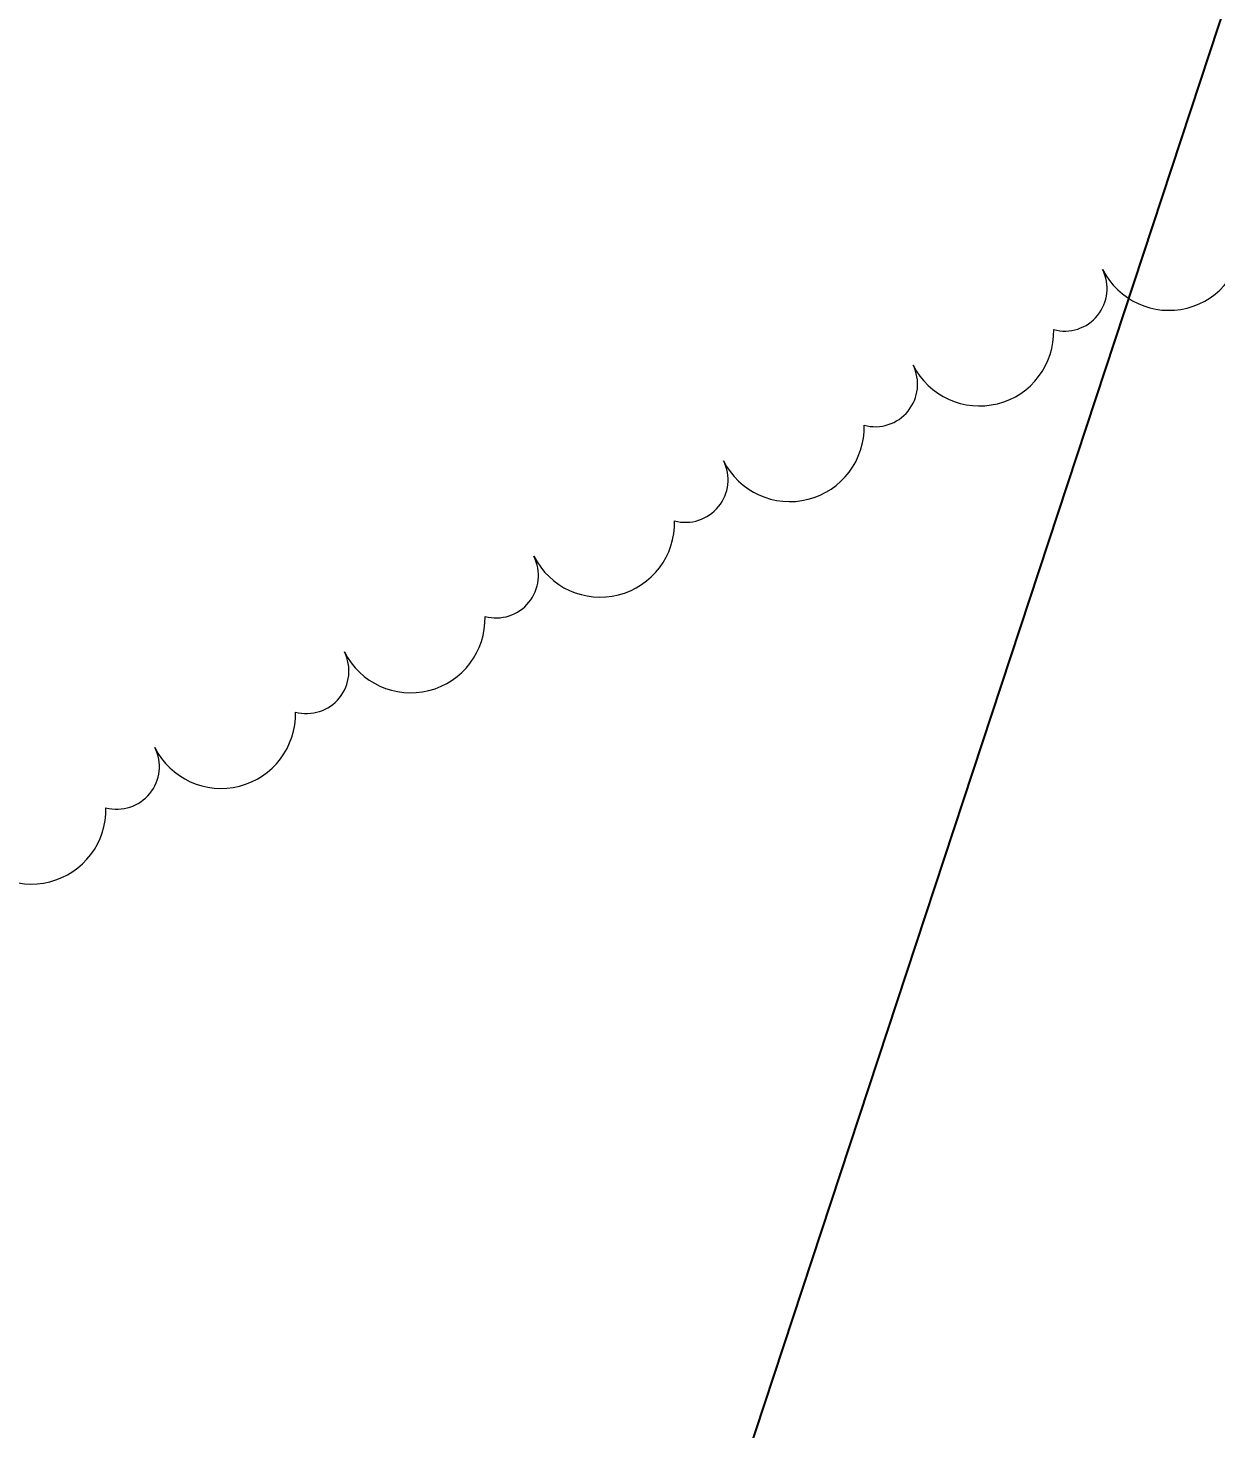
# Model space of a CAD drawing. Header units: metres. Extents: x 2682525 to 2683550, y 1250555 to 1251328.
# Drawn here: x 2683065.557 to 2683068.276, y 1250861.93 to 1250865.136 of the extents above; entities that cross this region are included whole.
import ezdxf

# ---------------------------------------------------------------- set-up
doc = ezdxf.new("R2010")
doc.units = ezdxf.units.M
doc.header["$PDMODE"] = 2
doc.header["$PDSIZE"] = -2
doc.linetypes.add('IMPORT-_22_ISO-10 Strichpunktlinie _2_', pattern=[46.98999999999999, 30.47999999999999, -7.619999999999998, 1.270000000000001, -7.619999999999998])
for name, color, linetype, lineweight, true_color in [('2458 A U1_dwg-1', 9, 'Continuous', 18, 0x808080), ('_22_000 Linien-Oeffnungsflügel 0_10', 9, 'Continuous', 18, 0x808080), ('_22_000 Linien-Strichpunktlinie kurz 0_10', 9, 'IMPORT-_22_ISO-10 Strichpunktlinie _2_', 18, 0x808080), ('_22_200 Materialien-Beton', 9, 'Continuous', 18, 0x808080), ('_22_300 Bauteile 3D-Tuer', 9, 'Continuous', 18, 0x808080), ('_22_300 Bauteile 3D-Wand Aussen', 9, 'Continuous', 18, 0x808080), ('_22_800 Beschriftung-1_50-Vermassung', 9, 'Continuous', 18, 0x808080), ('_22_Keine', 9, 'Continuous', 18, 0x808080), ('_25_300 Bauteile 3D-Raum-NGF Nettogeschossfläche', 9, 'Continuous', 18, 0x808080), ('_25_800 Beschriftung-1_100-Koten', 9, 'Continuous', 18, 0x808080), ('_25_Keine', 9, 'Continuous', 18, 0x808080), ('Bemassung', 9, 'Continuous', 18, 0x808080), ('G-____-REVC-OTLN-1', 1, 'Continuous', 18, 0xff0000)]:
    doc.layers.add(name, color=color, linetype=linetype, lineweight=lineweight, true_color=true_color)
doc.layers.add('A-____-____-DIMS', color=7, linetype='Continuous', lineweight=9)
doc.layers.add('Bemassung-1', color=7, linetype='Continuous', lineweight=18)
doc.styles.add('Arial_31', font='arial.ttf', dxfattribs={"width": 0.9, "height": 200})
doc.styles.add('ISOCP_2', font='isocp___.ttf', dxfattribs={"height": 125.8608217592593})
doc.styles.add('ISOCP_7', font='isocp___.ttf', dxfattribs={"height": 151.0329861111111})
doc.dimstyles.new('2_0_mm_-_Arial', dxfattribs={"dimscale": 304.8, "dimtxt": 204.051879991394, "dimasz": 0.2460629921259842, "dimexe": 0.3280839895013123, "dimexo": 0.3280840109072179, "dimgap": 0.08202099737532807, "dimtad": 1, "dimdec": 1, "dimlfac": 0.001, "dimrnd": 0.09999999999999999, "dimzin": 0, "dimdsep": 46, "dimtxsty": 'Arial_31', "dimblk1": 'OBLIQUE', "dimblk2": 'OBLIQUE', "dimsah": 1, "dimcen": 0.09, "dimdle": 0.3280839895013123, "dimazin": 0, "dimtfac": 1, "dimtdec": 4, "dimtix": 1, "dimtmove": 0, "dimatfit": 3, "dimfxl": 1, "dimtvp": 1, "dimtfill": 1, "dimtolj": 1, "dimtzin": 0, "dimarcsym": 2})
doc.dimstyles.new('2_0_mm_-_Arial_1', dxfattribs={"dimscale": 304.8, "dimtxt": 204.051879991394, "dimasz": 0.2460629921259842, "dimexe": 0.3280839895013123, "dimexo": 0.3280840109072179, "dimgap": 0.08202099737532807, "dimtad": 1, "dimdec": 1, "dimlfac": 0.001, "dimrnd": 0.09999999999999999, "dimzin": 0, "dimdsep": 46, "dimtxsty": 'Arial_31', "dimblk1": 'OBLIQUE', "dimblk2": 'OBLIQUE', "dimsah": 1, "dimcen": 0.09, "dimdle": 0.3280839895013123, "dimazin": 0, "dimtfac": 1, "dimtdec": 4, "dimtix": 1, "dimtmove": 2, "dimatfit": 3, "dimfxl": 1, "dimtvp": 1, "dimtfill": 1, "dimtolj": 1, "dimtzin": 0, "dimarcsym": 2})
pattern_1 = [(18.233, (0, 0), (18.77292067800844, -56.98752011815572), []), (288.233, (0, 0), (63.31313485127099, 20.85671487326738), [])]

# ---------------------------------------------------------------- blocks, each defined once
blk = doc.blocks.new('2458 A U1_dwg_VW_SLASH-9045624-U01 Bodenplatte')
at = {"layer": 'Bemassung'}
for p, q in [((-103430.556862124, -24658.61881357859), (-103430.556862124, -24446.3776026411)), ((-103374.4302613673, -24614.74541433528), (-103486.6834628806, -24502.49221282192))]:
    blk.add_line(p, q, dxfattribs=at)
blk = doc.blocks.new('2458 A U1_dwg_VW_SLASH-9045626-U01 Bodenplatte')
at = {"layer": 'Bemassung'}
for p, q in [((-103430.556862124, -25008.61881357858), (-103430.556862124, -24796.3776026411)), ((-103374.4302613673, -24964.74541433528), (-103486.6834628806, -24852.49221282192))]:
    blk.add_line(p, q, dxfattribs=at)
blk = doc.blocks.new('2458 A U1_dwg_VW_SLASH-9045627-U01 Bodenplatte')
at = {"layer": 'Bemassung'}
for p, q in [((-103430.556862124, -24458.61881357862), (-103430.556862124, -24670.86002451611)), ((-103486.6834628806, -24502.49221282192), (-103374.4302613673, -24614.74541433528))]:
    blk.add_line(p, q, dxfattribs=at)
blk = doc.blocks.new('2458 A U1_dwg_VW_SLASH-9045822-U01 Bodenplatte')
at = {"layer": 'Bemassung'}
for p, q in [((-102487.8485916119, -24234.25867975254), (-102600.1017931253, -24346.5118812659)), ((-102443.9751923686, -24290.38528050922), (-102656.2164033061, -24290.38528050922))]:
    blk.add_line(p, q, dxfattribs=at)
blk = doc.blocks.new('2458 A U1_dwg_VW_SLASH-9045824-U01 Bodenplatte')
at = {"layer": 'Bemassung'}
for p, q in [((-101367.8485916119, -24234.25867975254), (-101480.1017931252, -24346.5118812659)), ((-101323.9751923686, -24290.38528050922), (-101536.216403306, -24290.38528050922))]:
    blk.add_line(p, q, dxfattribs=at)
blk = doc.blocks.new('2458 A U1_dwg_VW_SLASH-9045825-U01 Bodenplatte')
at = {"layer": 'Bemassung'}
for p, q in [((-102600.1017931253, -24346.5118812659), (-102487.8485916119, -24234.25867975254)), ((-102643.9751923686, -24290.38528050922), (-102431.7339814311, -24290.38528050922))]:
    blk.add_line(p, q, dxfattribs=at)
blk = doc.blocks.new('2458 A U1_dwg_VW_SLASH-9045826-U01 Bodenplatte')
at = {"layer": 'Bemassung'}
for p, q in [((-101380.1017931252, -24346.51188126592), (-101267.8485916119, -24234.25867975256)), ((-101423.9751923685, -24290.38528050924), (-101211.733981431, -24290.38528050924))]:
    blk.add_line(p, q, dxfattribs=at)
blk = doc.blocks.new('2458 A U1_dwg_VW_SLASH-9045827-U01 Bodenplatte')
at = {"layer": 'Bemassung'}
for p, q in [((-101367.8485916119, -24234.25867975256), (-101480.1017931252, -24346.51188126592)), ((-101323.9751923686, -24290.38528050924), (-101536.216403306, -24290.38528050924))]:
    blk.add_line(p, q, dxfattribs=at)
blk = doc.blocks.new('2458 A U1_dwg_VW_SLASH-9045966-U01 Bodenplatte')
at = {"layer": 'Bemassung'}
for p, q in [((-103430.556862124, -24658.61881357859), (-103430.556862124, -24446.3776026411)), ((-103374.4302613673, -24614.74541433528), (-103486.6834628806, -24502.49221282192))]:
    blk.add_line(p, q, dxfattribs=at)
blk = doc.blocks.new('2458 A U1_dwg_VW_SLASH-9045968-U01 Bodenplatte')
at = {"layer": 'Bemassung'}
for p, q in [((-103430.556862124, -25008.61881357858), (-103430.556862124, -24796.3776026411)), ((-103374.4302613673, -24964.74541433528), (-103486.6834628806, -24852.49221282192))]:
    blk.add_line(p, q, dxfattribs=at)
blk = doc.blocks.new('2458 A U1_dwg_VW_SLASH-9045969-U01 Bodenplatte')
at = {"layer": 'Bemassung'}
for p, q in [((-103430.556862124, -24458.61881357862), (-103430.556862124, -24670.86002451611)), ((-103486.6834628806, -24502.49221282192), (-103374.4302613673, -24614.74541433528))]:
    blk.add_line(p, q, dxfattribs=at)
blk = doc.blocks.new('2458 A U1_dwg_VW_SLASH-9046164-U01 Bodenplatte')
at = {"layer": 'Bemassung'}
for p, q in [((-102487.8485916119, -24234.25867975254), (-102600.1017931253, -24346.5118812659)), ((-102443.9751923686, -24290.38528050922), (-102656.2164033061, -24290.38528050922))]:
    blk.add_line(p, q, dxfattribs=at)
blk = doc.blocks.new('2458 A U1_dwg_VW_SLASH-9046166-U01 Bodenplatte')
at = {"layer": 'Bemassung'}
for p, q in [((-101367.8485916119, -24234.25867975254), (-101480.1017931252, -24346.5118812659)), ((-101323.9751923686, -24290.38528050922), (-101536.216403306, -24290.38528050922))]:
    blk.add_line(p, q, dxfattribs=at)
blk = doc.blocks.new('2458 A U1_dwg_VW_SLASH-9046167-U01 Bodenplatte')
at = {"layer": 'Bemassung'}
for p, q in [((-102600.1017931253, -24346.5118812659), (-102487.8485916119, -24234.25867975254)), ((-102643.9751923686, -24290.38528050922), (-102431.7339814311, -24290.38528050922))]:
    blk.add_line(p, q, dxfattribs=at)
blk = doc.blocks.new('2458 A U1_dwg_VW_SLASH-9046168-U01 Bodenplatte')
at = {"layer": 'Bemassung'}
for p, q in [((-101380.1017931252, -24346.51188126592), (-101267.8485916119, -24234.25867975256)), ((-101423.9751923685, -24290.38528050924), (-101211.733981431, -24290.38528050924))]:
    blk.add_line(p, q, dxfattribs=at)
blk = doc.blocks.new('2458 A U1_dwg_VW_SLASH-9046169-U01 Bodenplatte')
at = {"layer": 'Bemassung'}
for p, q in [((-101367.8485916119, -24234.25867975256), (-101480.1017931252, -24346.51188126592)), ((-101323.9751923686, -24290.38528050924), (-101536.216403306, -24290.38528050924))]:
    blk.add_line(p, q, dxfattribs=at)
blk = doc.blocks.new('2458 A U1_dwg-9041719-U01 Bodenplatte')
at = {"layer": '_22_200 Materialien-Beton'}
h = blk.add_hatch(dxfattribs=at)
h.set_pattern_fill('FP_1', color=256, style=0, pattern_type=2)
h.set_pattern_definition(pattern_1)
h.paths.add_polyline_path([(-101073.9751923687, -24908.61881357861), (-101073.9751923686, -21249.96330732636), (-101323.9751923687, -21249.96330732636), (-101323.9751923687, -24558.61881357861)])
h.paths.add_polyline_path([(-101073.9751923686, -21124.96330732637), (-101073.9751923686, -19697.6751992085), (-101323.9751923687, -19947.67519920846), (-101323.9751923687, -21124.96330732637)])
h = blk.add_hatch(dxfattribs=at)
h.set_pattern_fill('FP_1', color=256, style=0, pattern_type=2)
h.set_pattern_definition(pattern_1)
h.paths.add_polyline_path([(-101073.9751923687, -24908.61881357861), (-101073.9751923686, -21249.96330732636), (-101323.9751923687, -21249.96330732636), (-101323.9751923687, -24558.61881357861)])
h.paths.add_polyline_path([(-101323.9751923687, -21124.96330732637), (-101073.9751923686, -21124.96330732637), (-101073.9751923686, -19697.6751992085), (-101323.9751923687, -19947.67519920846), (-101323.9751923687, -21119.87168652061)])
h = blk.add_hatch(dxfattribs=at)
h.set_pattern_fill('FP_1', color=256, style=0, pattern_type=2)
h.set_pattern_definition(pattern_1)
h.paths.add_polyline_path([(-107164.255066525, -24908.61881357861), (-102543.9751923686, -24908.6188135786), (-102543.9751923686, -24558.61881357861), (-107354.2550665327, -24558.61881357861), (-107604.2550665327, -24908.61881357861), (-107354.2550665327, -24908.61881357861)])
h = blk.add_hatch(dxfattribs=at)
h.set_pattern_fill('FP_1', color=256, style=0, pattern_type=2)
h.set_pattern_definition(pattern_1)
h.paths.add_polyline_path([(-107164.255066525, -24908.61881357861), (-102543.9751923686, -24908.6188135786), (-102543.9751923686, -24558.61881357861), (-107354.2550665327, -24558.61881357861), (-107604.2550665327, -24908.61881357861), (-107354.2550665327, -24908.61881357861)])
h = blk.add_hatch(dxfattribs=at)
h.set_pattern_fill('FP_1', color=256, style=0, pattern_type=2)
h.set_pattern_definition(pattern_1)
h.paths.add_polyline_path([(-101323.9751923687, -24908.61881357861), (-101073.9751923687, -24908.61881357861), (-101323.9751923687, -24558.61881357861), (-101423.9751923687, -24558.61881357861), (-101423.9751923687, -24908.61881357861)])
h = blk.add_hatch(dxfattribs=at)
h.set_pattern_fill('FP_1', color=256, style=0, pattern_type=2)
h.set_pattern_definition(pattern_1)
h.paths.add_polyline_path([(-101323.9751923687, -24908.61881357861), (-101073.9751923687, -24908.61881357861), (-101323.9751923687, -24558.61881357861), (-101423.9751923687, -24558.61881357861), (-101423.9751923687, -24908.61881357861)])
at = {"layer": '_22_000 Linien-Oeffnungsflügel 0_10', "flags": 128}
blk.add_lwpolyline([(-101446.9751923685, -23434.61881357858), (-101446.9751923685, -24508.61881357858)], close=True, dxfattribs=at)
at = {"layer": '_22_000 Linien-Oeffnungsflügel 0_10'}
blk.add_arc((-101446.9751923685, -24508.61881357858), 1074, 90, 180, dxfattribs=at)
blk.add_arc((-101446.9751923685, -24508.61881357858), 1074, 90, 180, dxfattribs=at)
at = {"layer": '_22_000 Linien-Strichpunktlinie kurz 0_10', "flags": 128}
for points in [[(-101149.0361330748, -24733.61881256091), (-105429.2550664988, -24733.61881256091), (-105429.2550664988, -21249.96330732637)], [(-101329.0361330748, -34413.48923456088), (-101149.0361330748, -34413.48923456088), (-101149.0361330748, -24733.61881256091), (-105429.2550664989, -24733.61881256091), (-105429.2550664989, -21249.96330732637)], [(-101149.0361330748, -24733.61881256091), (-105429.2550664988, -24733.61881256091), (-105429.2550664988, -21249.96330732637)], [(-101329.0361330748, -34413.48923456088), (-101149.0361330748, -34413.48923456088), (-101149.0361330748, -24733.61881256091), (-105429.2550664989, -24733.61881256091), (-105429.2550664989, -21249.96330732637)], [(-104229.0730545035, -21408.61881256097), (-105204.2550664989, -21408.61881256097), (-105204.2550664989, -24208.61884571297), (-100924.0361330748, -24208.61884571297), (-100924.0361330748, -37188.61881257763), (-109124.0361330749, -37188.61881257763), (-109124.0361330749, -34258.61881234243), (-118874.2550664968, -34258.61881234243), (-118874.2550664968, -27098.61881237621), (-117674.2550664968, -27098.61881237621), (-117674.2550664968, -21873.83377174422)], [(-104229.0730545035, -21408.61881256097), (-105204.2550664989, -21408.61881256097), (-105204.2550664989, -24208.61884571297), (-100924.0361330748, -24208.61884571297), (-100924.0361330748, -37188.61881257763), (-109124.0361330749, -37188.61881257763), (-109124.0361330749, -34258.61881234243), (-118874.2550664968, -34258.61881234243), (-118874.2550664968, -27098.61881237621), (-117674.2550664968, -27098.61881237621), (-117674.2550664968, -21873.83377174422)]]:
    blk.add_lwpolyline(points, dxfattribs=at)
at = {"layer": '_22_200 Materialien-Beton', "flags": 128}
for points in [[(-101323.9751923687, -21249.96330732636), (-101323.9751923687, -24558.61881357861), (-101423.9751923687, -24558.61881357861), (-101323.9751923687, -24558.61881357861)], [(-101073.9751923686, -21249.96330732636), (-101073.9751923686, -24908.61881357861), (-101423.9751923687, -24908.61881357861), (-101073.9751923687, -24908.61881357861)], [(-107354.2550665326, -23198.85113672082), (-107354.2550665326, -24558.61881357859), (-107164.2550665326, -24558.61881357859), (-102543.9751923685, -24558.61881357859), (-107164.2550665326, -24558.61881357859), (-107354.2550665326, -24558.61881357859)], [(-107604.2550665326, -24908.61881357859), (-102543.9751923685, -24908.61881357859), (-107604.2550665326, -24908.61881357859), (-107703.8627957809, -24908.61881357859)]]:
    blk.add_lwpolyline(points, close=True, dxfattribs=at)
at = {"layer": '_22_300 Bauteile 3D-Tuer', "flags": 128}
for points in [[(-102583.9751923685, -24558.61881357858), (-102520.9751923686, -24558.61881357858), (-102503.9751923685, -24558.61881357858), (-102503.9751923685, -24908.61881357858), (-102543.9751923686, -24908.61881357858), (-102543.9751923686, -24558.61881357858)], [(-102583.9751923685, -24558.61881357858), (-102520.9751923686, -24558.61881357858), (-102503.9751923685, -24558.61881357858), (-102503.9751923685, -24908.61881357858), (-102543.9751923686, -24908.61881357858), (-102543.9751923686, -24558.61881357858)], [(-101383.9751923686, -24558.61881357858), (-101446.9751923685, -24558.61881357858), (-101463.9751923686, -24558.61881357858), (-101463.9751923686, -24908.61881357858), (-101423.9751923686, -24908.61881357858), (-101423.9751923686, -24558.61881357858)], [(-101383.9751923686, -24558.61881357858), (-101446.9751923685, -24558.61881357858), (-101463.9751923686, -24558.61881357858), (-101463.9751923686, -24908.61881357858), (-101423.9751923686, -24908.61881357858), (-101423.9751923686, -24558.61881357858)]]:
    blk.add_lwpolyline(points, close=True, dxfattribs=at)
at = {"layer": '_22_300 Bauteile 3D-Wand Aussen', "flags": 128}
for points in [[(-101073.9751923686, -21249.96330732636), (-101073.9751923686, -24908.61881357861), (-101423.9751923687, -24908.61881357861), (-101073.9751923687, -24908.61881357861)], [(-101323.9751923687, -21249.96330732636), (-101323.9751923687, -24558.61881357861), (-101423.9751923687, -24558.61881357861), (-101323.9751923687, -24558.61881357861)], [(-107164.2550665326, -23198.8511367208), (-107164.2550665326, -24558.61881357858), (-102543.9751923685, -24558.61881357858), (-107164.2550665326, -24558.61881357858)], [(-102583.9751923685, -24558.61881357858), (-102543.9751923686, -24558.61881357858)], [(-102543.9751923686, -24908.61881357858), (-102543.9751923686, -24558.61881357858)], [(-101383.9751923686, -24558.61881357858), (-101423.9751923686, -24558.61881357858)], [(-101423.9751923686, -24908.61881357858), (-101423.9751923686, -24558.61881357858)], [(-107604.2550665326, -24908.61881357859), (-102543.9751923685, -24908.61881357859)]]:
    blk.add_lwpolyline(points, close=True, dxfattribs=at)
at = {"layer": '_22_Keine', "flags": 128}
blk.add_lwpolyline([(-104203.4555944784, -21847.67519910295), (-101323.9751923666, -21847.67519910295), (-101323.9751923666, -23847.67519910303), (-105323.9751923668, -23847.67519910303)], dxfattribs=at)
blk.add_lwpolyline([(-104203.4555944784, -21847.67519910295), (-101323.9751923666, -21847.67519910295), (-101323.9751923666, -23847.67519910303), (-105323.9751923668, -23847.67519910303)], dxfattribs=at)
at = {"layer": '_25_300 Bauteile 3D-Raum-NGF Nettogeschossfläche', "flags": 128}
blk.add_lwpolyline([(-101073.9751925389, -21249.96330732636), (-101073.9751925389, -24902.84567337117), (-107164.2550665327, -24902.84567337117), (-107164.2550665327, -25138.61881373365), (-111244.2550666476, -25138.61881373365), (-111244.2550666476, -24902.8456733712), (-117274.2550665292, -24902.8456733712), (-117274.2550665292, -27498.61881228585)], dxfattribs=at)
at = {"layer": '_25_800 Beschriftung-1_100-Koten'}
for p, q in [((-101074.0571652208, -24783.61881380105), (-101074.0571652208, -25033.61881380104)), ((-100949.0571652208, -24908.61881380105), (-101199.0571652208, -24908.61881380105))]:
    blk.add_line(p, q, dxfattribs=at)
at = {"layer": '_25_800 Beschriftung-1_100-Koten', "flags": 128}
blk.add_lwpolyline([(-100999.0571652208, -24908.61881380105), (-101074.0571652208, -24908.61881380105), (-101074.0571652208, -24833.61881380105), (-101074.0571652208, -24908.61881380105), (-101149.0571652208, -24908.61881380105), (-101074.0571652208, -24908.61881380105), (-101074.0571652208, -24983.61881380105), (-101074.0571652208, -24908.61881380105)], close=True, dxfattribs=at)
at = {"layer": '_25_800 Beschriftung-1_100-Koten'}
for centre, radius, start, end in [((-101074.0571652208, -24908.61881380105), 74.99999999999818, 89.99999999999861, 179.9999999999986), ((-101074.0571652208, -24908.61881380104), 75, 359.9999999999941, 90), ((-101074.0571652208, -24908.61881380106), 74.99999999998545, 179.9999999999945, 269.9999999999996), ((-101074.0571652208, -24908.61881380105), 74.99999999999454, 269.9999999999955, 359.9999999999955)]:
    blk.add_arc(centre, radius, start, end, dxfattribs=at)
at = {"layer": '_25_Keine'}
for p, q in [((-100773.9956857097, -21249.96330732636), (-100773.9956857097, -25107.6751980075)), ((-101073.9751925388, -24902.84567337113), (-101073.9751925388, -35958.61881243668))]:
    blk.add_line(p, q, dxfattribs=at)
at = {"layer": '_25_Keine', "flags": 128}
for points in [[(-100773.9956857097, -25107.6751980075), (-101073.9956857097, -25107.6751980075), (-101073.9956857097, -21249.96330732636)], [(-97962.70627940969, -21262.15797940498), (-97962.70627940969, -25107.6751980075), (-100773.9956857097, -25107.6751980075), (-100773.9956857097, -21249.96330732636)], [(-117269.2550664966, -24902.84567337119), (-101324.036133105, -24902.84567337119), (-101324.036133105, -35967.62907923994), (-117269.2550664967, -35967.62907923994)]]:
    blk.add_lwpolyline(points, dxfattribs=at)
at = {"layer": 'Bemassung'}
for p, q in [((-101073.9751925431, -24905.61881329287), (-101073.9751925431, -21598.01700973101)), ((-101073.9751925431, -25405.61881329285), (-101073.9751925431, -22098.017009731)), ((-101073.9956857096, -25104.67519800747), (-101073.9956857096, -22598.01700973103))]:
    blk.add_line(p, q, dxfattribs=at)
at = {"layer": 'Bemassung', "flags": 128}
for points in [[(-103430.5568621241, -21249.96330732637), (-103430.5568621241, -24446.37760264113)], [(-100773.9956857096, -22598.01700972159), (-100773.9956857096, -25104.67519800746)], [(-102543.9751923686, -24190.38528050924), (-102543.9751923686, -24664.13867283556), (-102543.9751923686, -24190.38528050924), (-102543.9751923686, -24664.13867283556)], [(-101423.9751923686, -24190.38528050926), (-101423.9751923686, -24555.61881357858), (-101423.9751923686, -24190.38528050926), (-101423.9751923686, -24555.61881357858)], [(-101323.9751923685, -24190.38528050926), (-101323.9751923685, -24555.6188135786)], [(-107242.0138555951, -24290.38528050922), (-102656.2164033061, -24290.38528050922), (-107242.0138555951, -24290.38528050922), (-107129.7726446576, -24290.38528050922)], [(-101648.4576142436, -24290.38528050924), (-101536.216403306, -24290.38528050924), (-102431.7339814311, -24290.38528050924), (-101536.216403306, -24290.38528050924)], [(-101423.9751923686, -24290.38528050924), (-101323.9751923685, -24290.38528050924)], [(-101099.4927704936, -24290.38528050924), (-101211.733981431, -24290.38528050924)], [(-103530.5568621239, -24558.6188135786), (-102707.7229703763, -24558.6188135786), (-103530.5568621239, -24558.6188135786), (-102707.7229703763, -24558.6188135786)], [(-103430.556862124, -24670.86002451611), (-103430.556862124, -24796.3776026411)], [(-103330.556862124, -24908.6188135786), (-104336.1151294506, -24908.6188135786)]]:
    blk.add_lwpolyline(points, close=True, dxfattribs=at)
for name in ['2458 A U1_dwg_VW_SLASH-9045822-U01 Bodenplatte', '2458 A U1_dwg_VW_SLASH-9046164-U01 Bodenplatte', '2458 A U1_dwg_VW_SLASH-9045825-U01 Bodenplatte', '2458 A U1_dwg_VW_SLASH-9046167-U01 Bodenplatte', '2458 A U1_dwg_VW_SLASH-9045824-U01 Bodenplatte', '2458 A U1_dwg_VW_SLASH-9045827-U01 Bodenplatte', '2458 A U1_dwg_VW_SLASH-9046166-U01 Bodenplatte', '2458 A U1_dwg_VW_SLASH-9046169-U01 Bodenplatte', '2458 A U1_dwg_VW_SLASH-9045826-U01 Bodenplatte', '2458 A U1_dwg_VW_SLASH-9046168-U01 Bodenplatte', '2458 A U1_dwg_VW_SLASH-9045624-U01 Bodenplatte', '2458 A U1_dwg_VW_SLASH-9045966-U01 Bodenplatte', '2458 A U1_dwg_VW_SLASH-9045627-U01 Bodenplatte', '2458 A U1_dwg_VW_SLASH-9045969-U01 Bodenplatte', '2458 A U1_dwg_VW_SLASH-9045626-U01 Bodenplatte', '2458 A U1_dwg_VW_SLASH-9045968-U01 Bodenplatte']:
    blk.add_blockref(name, (0, 0))
at = {"layer": '_22_800 Beschriftung-1_50-Vermassung', "insert": (-102128.7855080495, -24391.39926722618), "char_height": 125.8608217592593, "width": 389.1063829787234, "attachment_point": 1, "line_spacing_factor": 1.478621465017729, "style": 'ISOCP_2'}
blk.add_mtext('2.14', dxfattribs=at)
blk.add_mtext('2.14', dxfattribs=at)
at = {"layer": '_22_Keine', "char_height": 151.0329861111111, "attachment_point": 1, "line_spacing_factor": 1.478621465017729, "style": 'ISOCP_7'}
for s, insert, width in [('50.U111.01', (-102931.767082073, -22901.87925357112), 1116.483516483516), ('50.U111.01', (-102931.767082073, -22901.87925357112), 1116.483516483516), ('Veloraum 14 VPP', (-102924.0402921933, -23143.179253571), 2070.569430569431), ('Veloraum 14 VPP', (-102924.0402921933, -23143.179253571), 2070.569430569431), ('26.9m²', (-102928.8824138453, -23384.47925357108), 791.6883116883117), ('26.9m²', (-102928.8824138453, -23384.47925357108), 791.6883116883117)]:
    blk.add_mtext(s, dxfattribs=dict(at, insert=insert, width=width))
at = {"layer": '_25_800 Beschriftung-1_100-Koten', "insert": (-102176.9944911359, -25023.0592031836), "char_height": 125.8608217592593, "width": 1590.260869565217, "attachment_point": 1, "line_spacing_factor": 1.478621465017729, "style": 'ISOCP_2'}
blk.add_mtext('-3.50m / 455.50', dxfattribs=at)
at = {"layer": 'Bemassung-1', "char_height": 125.8608217592593, "attachment_point": 2, "line_spacing_factor": 1.478621465017729, "style": 'ISOCP_2'}
for s, insert, width in [('10', (-101373.9751923686, -24070.85200454153), 203.0120259019426), ('10', (-101373.9751923686, -24070.85200454153), 203.0120259019426), ('1.12', (-101983.9751923686, -24184.42516980206), 338.3533765032377), ('1.12', (-101983.9751923686, -24184.42516980206), 338.3533765032377)]:
    blk.add_mtext(s, dxfattribs=dict(at, insert=insert, width=width))
at = {"layer": 'Bemassung-1', "insert": (-103537.5901380916, -24733.61881357856), "char_height": 125.8608217592593, "width": 236.8473635522664, "attachment_point": 2, "rotation": 90, "line_spacing_factor": 1.478621465017729, "style": 'ISOCP_2'}
blk.add_mtext('35', dxfattribs=at)
blk.add_mtext('35', dxfattribs=at)
blk = doc.blocks.new('_Oblique')
at = {"color": 0, "linetype": 'ByBlock', "lineweight": -2}
blk.add_line((-0.5, -0.5), (0.5, 0.5), dxfattribs=at)
blk = doc.blocks.new('*D1807')
at = {"layer": 'A-____-____-DIMS', "color": 0, "lineweight": -2, "transparency": 16777216}
for p, q in [((2683068.897622096, 1250867.009540824), (2683135.861756529, 1250900.785341326)), ((2683053.688199543, 1250859.338114525), (2683068.897622096, 1250867.009540824)), ((2683053.688199543, 1250859.338114525), (2682986.72406511, 1250825.562314023)), ((2683113.74310552, 1250778.098576879), (2683113.932022766, 1250777.724028246)), ((2683098.698719751, 1250770.099947516), (2683098.722600213, 1250770.052601948))]:
    blk.add_line(p, q, dxfattribs=at)
at = {"layer": 'A-____-____-DIMS', "color": 0, "lineweight": -2, "transparency": 16777216, "xscale": 74.99999999999999, "yscale": 74.99999999999999, "zscale": 74.99999999999999}
for p, rotation in [((2683068.897622096, 1250867.009540824), 206.7657572042305), ((2683053.688199543, 1250859.338114525), 26.76575720423048)]:
    blk.add_blockref('_Oblique', p, dxfattribs=dict(at, rotation=rotation))
at = {"layer": 'A-____-____-DIMS', "color": 0, "transparency": 16777216, "insert": (2683004.047613651, 1250976.668747653), "char_height": 200, "width": 911.641014607705, "attachment_point": 5, "rotation": 26.76575720423047, "style": 'Arial_31', "bg_fill": 3, "box_fill_scale": 1.1, "bg_fill_color": 256, "bg_fill_true_color": 13158600, "bg_fill_transparency": 0}
blk.add_mtext('\\A1;0.0', dxfattribs=at)
at = {"layer": 'Defpoints', "color": 0, "transparency": 16777216}
for p in [(2683068.708701911, 1250867.384095282), (2683068.897622096, 1250867.009540824), (2683053.664316143, 1250859.385465919)]:
    blk.add_point(p, dxfattribs=at)
blk = doc.blocks.new('*D1808')
at = {"layer": 'A-____-____-DIMS', "color": 0, "lineweight": -2, "transparency": 16777216}
for p, q in [((2683101.306229421, 1250883.356000871), (2683168.270363854, 1250917.131801374)), ((2683068.897622741, 1250867.009539544), (2683001.933488308, 1250833.233739042)), ((2683146.196746825, 1250794.355752247), (2683146.340630091, 1250794.070488293)), ((2683113.74310552, 1250778.098576879), (2683113.932023411, 1250777.724026967))]:
    blk.add_line(p, q, dxfattribs=at)
at = {"layer": 'A-____-____-DIMS', "color": 0, "transparency": 16777216, "insert": (2682617.72699169, 1250788.948338999), "char_height": 200, "width": 911.641014607705, "attachment_point": 1, "rotation": 26.76575720423047, "line_spacing_factor": 0.9417779076525878, "style": 'Arial_31', "bg_fill": 3, "box_fill_scale": 1.1, "bg_fill_color": 256, "bg_fill_true_color": 13158600, "bg_fill_transparency": 0}
blk.add_mtext('\\A1;0.0', dxfattribs=at)
at = {"layer": 'A-____-____-DIMS', "color": 0, "lineweight": -2, "transparency": 16777216}
blk.add_line((2683068.897622741, 1250867.009539544), (2683101.306229421, 1250883.356000871), dxfattribs=at)
at = {"layer": 'Defpoints', "color": 0, "transparency": 16777216}
for p in [(2683101.162343216, 1250883.641270651), (2683101.306229421, 1250883.356000871), (2683068.708701911, 1250867.384095282)]:
    blk.add_point(p, dxfattribs=at)
at = {"layer": 'A-____-____-DIMS', "color": 0, "lineweight": -2, "transparency": 16777216, "xscale": 74.99999999999999, "yscale": 74.99999999999999, "zscale": 74.99999999999999}
for p, rotation in [((2683101.306229421, 1250883.356000871), 206.7657572042305), ((2683068.897622741, 1250867.009539544), 26.76575720423048)]:
    blk.add_blockref('_Oblique', p, dxfattribs=dict(at, rotation=rotation))
blk = doc.blocks.new('*D1809')
at = {"layer": 'A-____-____-DIMS', "color": 0, "lineweight": -2, "transparency": 16777216}
for p, q in [((2683132.910514814, 1250899.296771893), (2683199.874649247, 1250933.072572396)), ((2683101.30623005, 1250883.355999624), (2683132.910514814, 1250899.296771893)), ((2683101.30623005, 1250883.355999624), (2683034.342095617, 1250849.580199121)), ((2683177.801724807, 1250810.295150137), (2683177.944915484, 1250810.011259315)), ((2683146.196746825, 1250794.355752247), (2683146.34063072, 1250794.070487046))]:
    blk.add_line(p, q, dxfattribs=at)
at = {"layer": 'A-____-____-DIMS', "color": 0, "lineweight": -2, "transparency": 16777216, "xscale": 74.99999999999999, "yscale": 74.99999999999999, "zscale": 74.99999999999999}
for p, rotation in [((2683132.910514814, 1250899.296771893), 206.7657572042305), ((2683101.30623005, 1250883.355999624), 26.76575720423048)]:
    blk.add_blockref('_Oblique', p, dxfattribs=dict(at, rotation=rotation))
at = {"layer": 'A-____-____-DIMS', "color": 0, "transparency": 16777216, "insert": (2683059.863075263, 1251004.821305737), "char_height": 200, "width": 911.641014607705, "attachment_point": 5, "rotation": 26.76575720423047, "style": 'Arial_31', "bg_fill": 3, "box_fill_scale": 1.1, "bg_fill_color": 256, "bg_fill_true_color": 13158600, "bg_fill_transparency": 0}
blk.add_mtext('\\A1;0.0', dxfattribs=at)
at = {"layer": 'Defpoints', "color": 0, "transparency": 16777216}
for p in [(2683132.767321199, 1250899.58066854), (2683132.910514814, 1250899.296771893), (2683101.162343216, 1250883.641270651)]:
    blk.add_point(p, dxfattribs=at)
blk = doc.blocks.new('Family - ___-9052579-U01 Bodenplatte')
at = {"layer": 'G-____-REVC-OTLN-1'}
for centre, radius, start, end in [((-103384.8650105557, -23823.86135000202), 170.0219094261556, 180, 334.7912347032412), ((-103166.2654127221, -23823.86135000202), 97.15537681493858, 228.1896851042259, 0), ((-102899.088126481, -23823.86135000202), 170.0219094261556, 180, 334.7912347032391), ((-102680.4885286474, -23823.86135000202), 97.15537681493741, 228.1896851042192, 0), ((-102413.3112424063, -23823.86135000202), 170.0219094261411, 180, 334.791234703243), ((-102194.7116445727, -23823.86135000202), 97.15537681493858, 228.1896851042259, 0), ((-101927.5343583316, -23823.86135000202), 170.0219094261556, 180, 334.7912347032412), ((-101708.934760498, -23823.86135000202), 97.15537681493858, 228.1896851042259, 0), ((-101441.7574742569, -23823.86135000202), 170.0219094261556, 180, 334.7912347032391), ((-101223.1578764233, -23823.86135000202), 97.15537681494827, 228.1896851042223, 0), ((-100955.9805901822, -23823.86135000202), 170.0219094261411, 180, 334.791234703243), ((-100737.3809923486, -23823.86135000202), 97.15537681493858, 228.1896851042259, 0), ((-100470.2037061075, -23823.86135000202), 170.0219094261411, 180, 334.7912347032386)]:
    blk.add_arc(centre, radius, start, end, dxfattribs=at)

msp = doc.modelspace()

# ---------------------------------------------------------------- block references
at = {"layer": '2458 A U1_dwg-1', "xscale": 0.001, "yscale": 0.001, "zscale": 0.001, "rotation": 26.76575494316579}
msp.add_blockref('2458 A U1_dwg-9041719-U01 Bodenplatte', (2683147.144467305, 1250931.177239274), dxfattribs=at)

# ---------------------------------------------------------------- next in the draw order: dimensions: what is measured, and where the dimension line sits
at = {"layer": 'A-____-____-DIMS'}
dim = msp.add_linear_dim(base=(2683068.897622096, 1250867.009540824), p1=(2683053.664316142, 1250859.385465919), p2=(2683068.708701911, 1250867.384095282), angle=26.76575720423047, dimstyle='2_0_mm_-_Arial', override={"dimpost": '<>', "dimfxl": 17038.5332360565}, dxfattribs=at)
dim.commit()
dim.dimension.update_dxf_attribs({"geometry": '*D1807', "text_midpoint": (2683004.047613651, 1250976.668747653)})

# ---------------------------------------------------------------- next in the draw order: dimensions: what is measured, and where the dimension line sits
dim = msp.add_linear_dim(base=(2683101.306229421, 1250883.356000871), p1=(2683068.708701911, 1250867.384095282), p2=(2683101.162343216, 1250883.641270651), angle=26.76575720423047, dimstyle='2_0_mm_-_Arial_1', override={"dimpost": '<>', "dimfxl": 36297.85923366722}, dxfattribs=at)
dim.commit()
dim.dimension.update_dxf_attribs({"geometry": '*D1808', "text_midpoint": (2683084.754535631, 1250875.177022492), "dimtype": 160})

# ---------------------------------------------------------------- next in the draw order: dimensions: what is measured, and where the dimension line sits
dim = msp.add_linear_dim(base=(2683132.910514814, 1250899.296771893), p1=(2683101.162343216, 1250883.641270651), p2=(2683132.767321198, 1250899.58066854), angle=26.76575720423047, dimstyle='2_0_mm_-_Arial', override={"dimpost": '<>', "dimfxl": 35396.87893486193}, dxfattribs=at)
dim.commit()
dim.dimension.update_dxf_attribs({"geometry": '*D1809', "text_midpoint": (2683059.863075263, 1251004.821305737)})

# ---------------------------------------------------------------- next in the draw order: block references
at = {"layer": 'G-____-REVC-OTLN-1', "xscale": 0.001, "yscale": 0.001, "zscale": 0.001, "rotation": 26.76575494316579}
msp.add_blockref('Family - ___-9052579-U01 Bodenplatte', (2683147.144467305, 1250931.177239274), dxfattribs=at)

doc.saveas('drawing.dxf')
